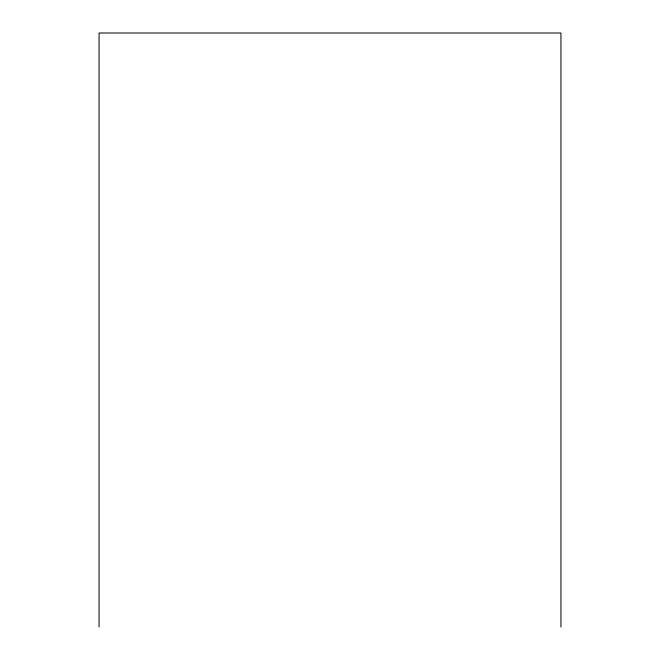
<?xml version="1.0" encoding="UTF-8"?>
<svg xmlns="http://www.w3.org/2000/svg" width="660" height="660" viewBox="0 0 660 660"><rect width="100%" height="100%" fill="white"/><g stroke="black" fill="none" stroke-linecap="round" stroke-linejoin="round"><path stroke-width="0.99" d="M560.942 627L560.942 33L99.058 33L99.058 627"/></g></svg>
